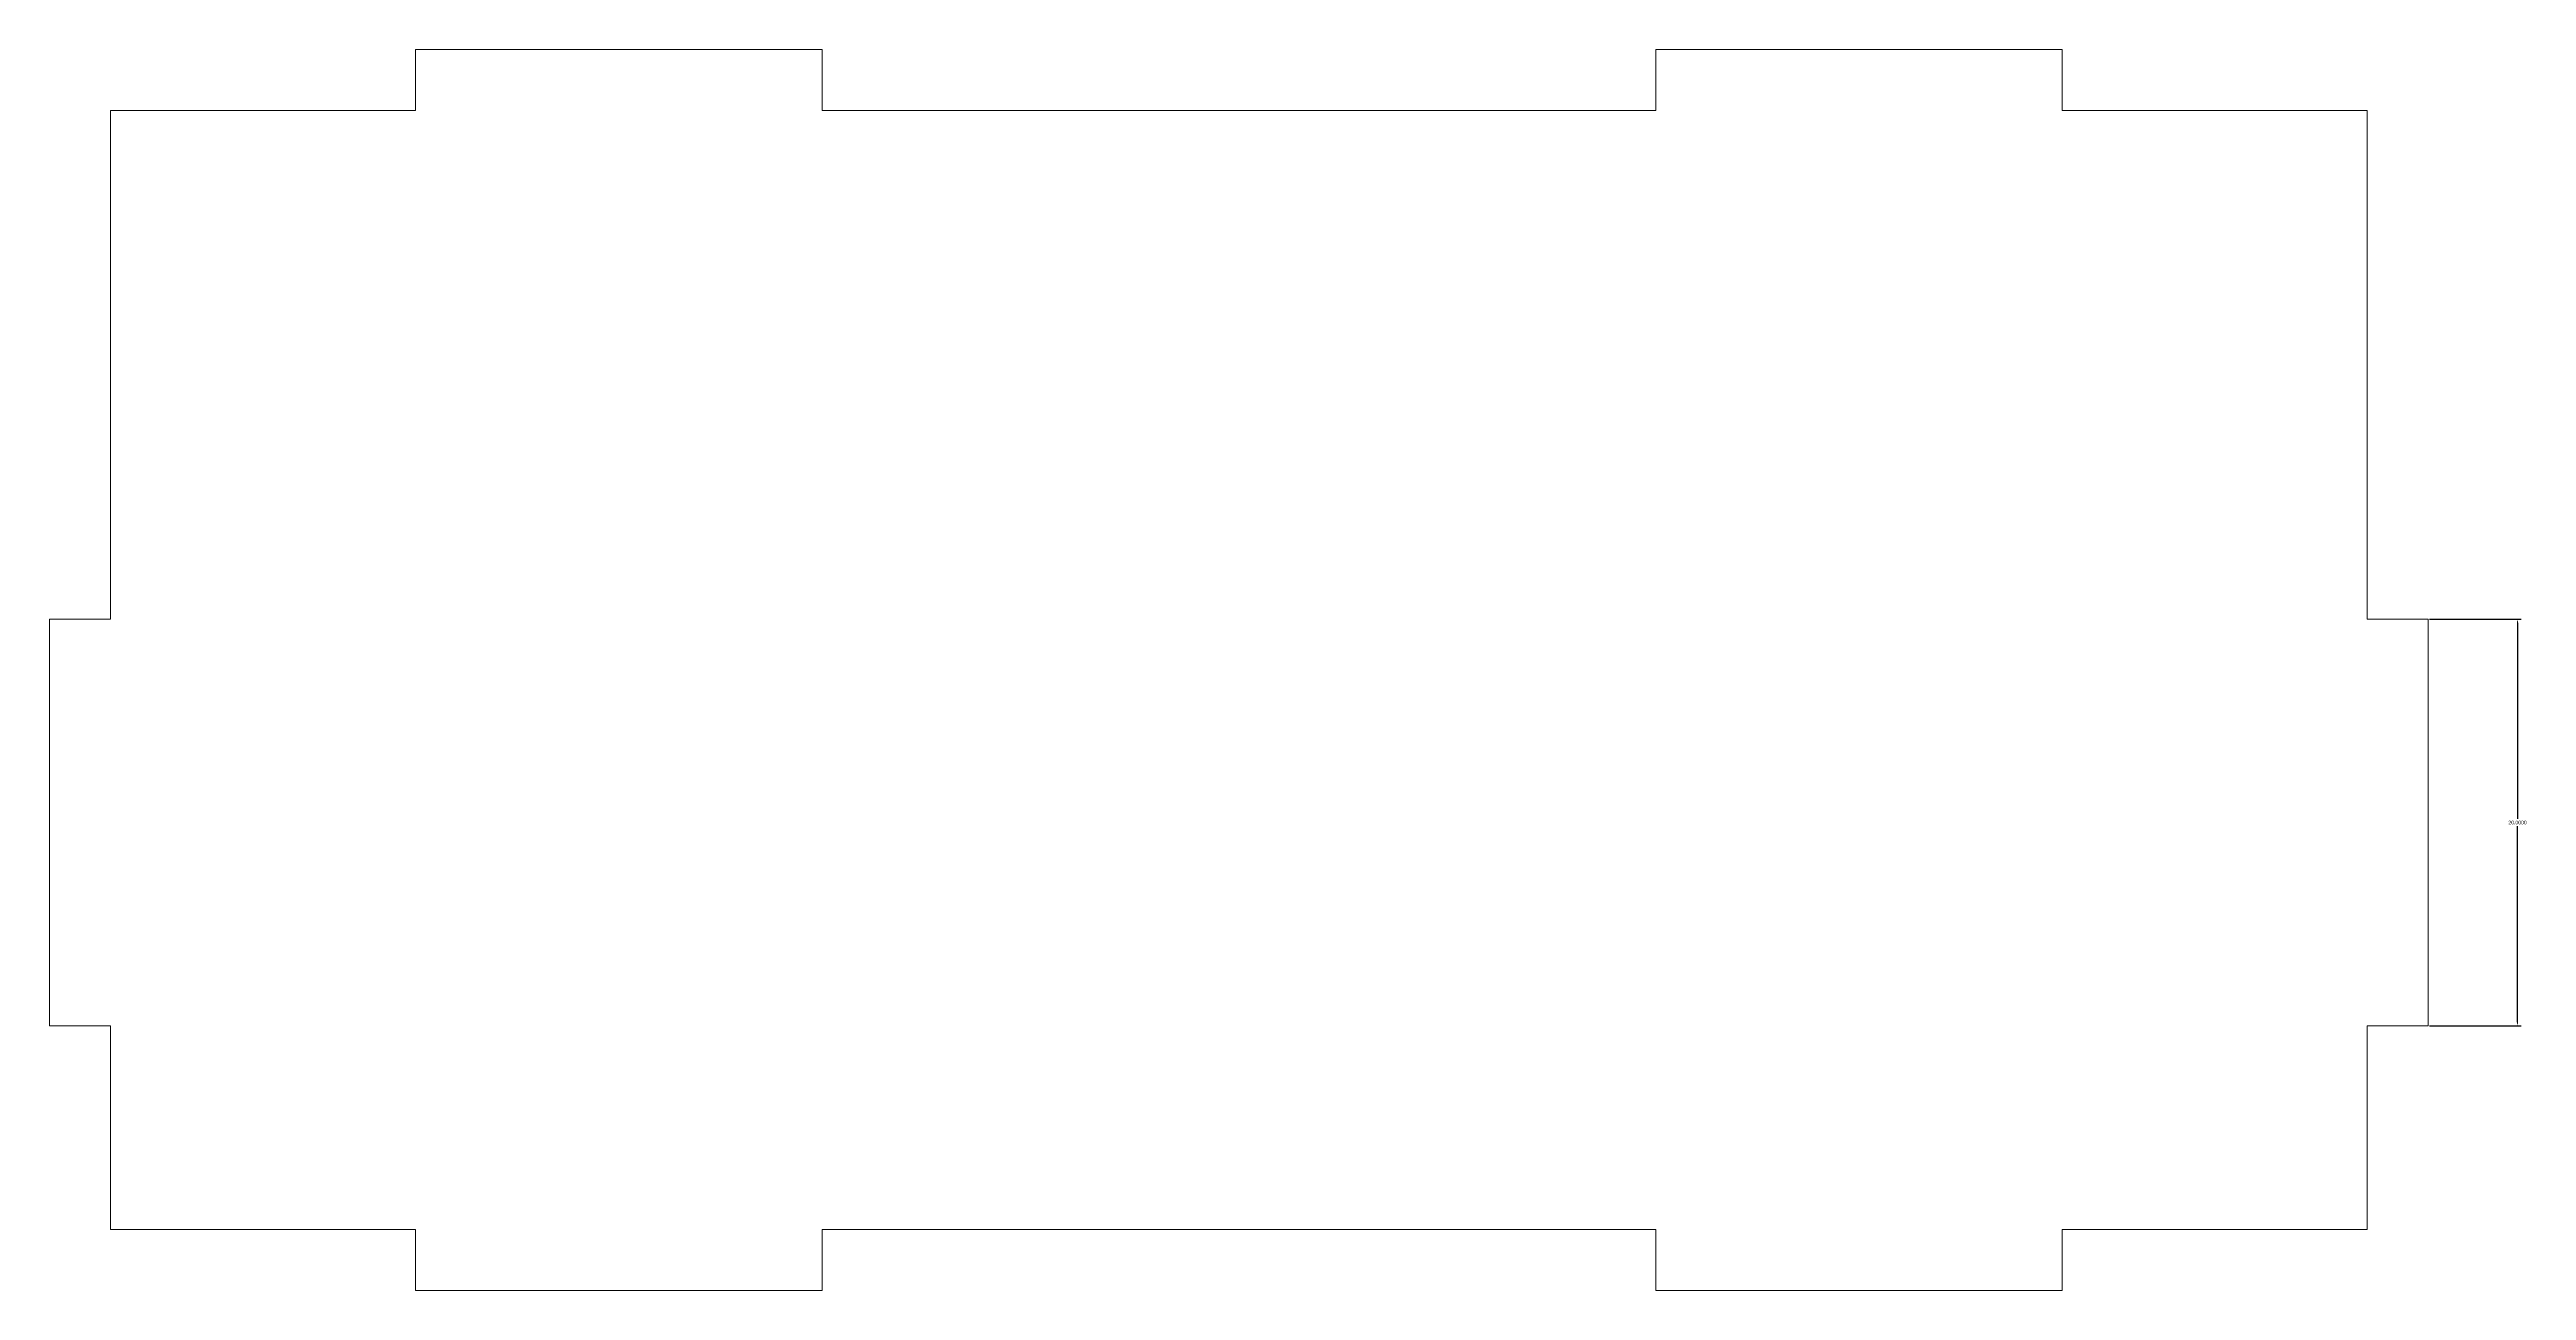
# Model space of a CAD drawing. Header units: millimetres. Extents: x 277 to 555, y 355 to 658.
# Drawn here: x 416.8 to 538.6, y 523.2 to 584.2 of the extents above; entities that cross this region are included whole.
import ezdxf

# ---------------------------------------------------------------- set-up
doc = ezdxf.new("R2010")
doc.units = ezdxf.units.MM
doc.layers.add('3', color=7, linetype='Continuous')
doc.dimstyles.get("Standard").update_dxf_attribs({"dimtxt": 0.18, "dimasz": 0.18, "dimexe": 0.18, "dimexo": 0.0625, "dimgap": 0.09, "dimtad": 0, "dimtih": 1, "dimtoh": 1, "dimdec": 4, "dimzin": 0, "dimdsep": 46, "dimtxsty": 'Standard', "dimcen": 0.09, "dimadec": 0, "dimazin": 0, "dimtfac": 1, "dimtdec": 4, "dimtofl": 0, "dimtmove": 0, "dimatfit": 3, "dimfxl": 1, "dimtolj": 1, "dimtzin": 0, "dimarcsym": 0})

# ---------------------------------------------------------------- blocks, each defined once
blk = doc.blocks.new('*D5')
at = {"color": 0, "lineweight": -2}
for p, q in [((533.85, 556.18), (538.36, 556.18)), ((538.18, 556), (538.18, 546.36)), ((538.18, 536.36), (538.18, 546)), ((533.85, 536.18), (538.36, 536.18))]:
    blk.add_line(p, q, dxfattribs=at)
at = {"color": 0, "lineweight": 18}
for points in [[(538.21, 556), (538.15, 556), (538.18, 556.18)], [(538.15, 536.36), (538.21, 536.36), (538.18, 536.18)]]:
    blk.add_solid(points, dxfattribs=at)
at = {"layer": 'Defpoints', "color": 0, "lineweight": 18}
for p in [(533.79, 556.18), (533.79, 536.18), (538.18, 536.18)]:
    blk.add_point(p, dxfattribs=at)
at = {"color": 0, "lineweight": 18, "insert": (538.18, 546.18), "char_height": 0.18, "attachment_point": 5}
blk.add_mtext('\\A1;20.0000', dxfattribs=at)

msp = doc.modelspace()

# ---------------------------------------------------------------- linework, layer by layer
at = {"layer": '3', "linetype": 'Continuous', "lineweight": 18}
for p, q in [((454.78992, 584.17948), (434.78986, 584.17948)), ((434.78986, 584.17948), (434.78986, 581.17948)), ((454.78992, 581.17948), (454.78992, 584.17948)), ((515.78992, 584.17948), (495.78986, 584.17948)), ((495.78986, 584.17948), (495.78986, 581.17948)), ((515.78992, 581.17948), (515.78992, 584.17948)), ((434.78986, 581.17948), (419.78989, 581.17948)), ((419.78989, 581.17948), (419.78989, 556.17948)), ((495.78986, 581.17948), (454.78992, 581.17948)), ((530.78992, 581.17948), (515.78992, 581.17948)), ((530.78992, 556.17948), (530.78992, 581.17948)), ((419.78989, 556.17948), (416.78986, 556.17948)), ((416.78986, 556.17948), (416.78986, 536.17948)), ((533.78992, 556.17948), (530.78992, 556.17948)), ((533.78992, 536.17948), (533.78992, 556.17948)), ((416.78986, 536.17948), (419.78989, 536.17948)), ((419.78989, 536.17948), (419.78989, 526.17942)), ((530.78992, 526.17942), (530.78992, 536.17948)), ((530.78992, 536.17948), (533.78992, 536.17948)), ((419.78989, 526.17942), (434.78986, 526.17942)), ((434.78986, 526.17942), (434.78986, 523.17948)), ((454.78992, 523.17948), (454.78992, 526.17942)), ((454.78992, 526.17942), (495.78986, 526.17942)), ((495.78986, 526.17942), (495.78986, 523.17948)), ((515.78992, 523.17948), (515.78992, 526.17942)), ((515.78992, 526.17942), (530.78992, 526.17942)), ((434.78986, 523.17948), (454.78992, 523.17948)), ((495.78986, 523.17948), (515.78992, 523.17948))]:
    msp.add_line(p, q, dxfattribs=at)

# ---------------------------------------------------------------- dimensions: what is measured, and where the dimension line sits
at = {"lineweight": 18}
dim = msp.add_linear_dim(base=(538.17646, 536.17948), p1=(533.78992, 556.17948), p2=(533.78992, 536.17948), angle=90, dimstyle='Standard', dxfattribs=at)
dim.commit()
dim.dimension.update_dxf_attribs({"geometry": '*D5', "text_midpoint": (538.17646, 546.17948)})

doc.saveas('drawing.dxf')
